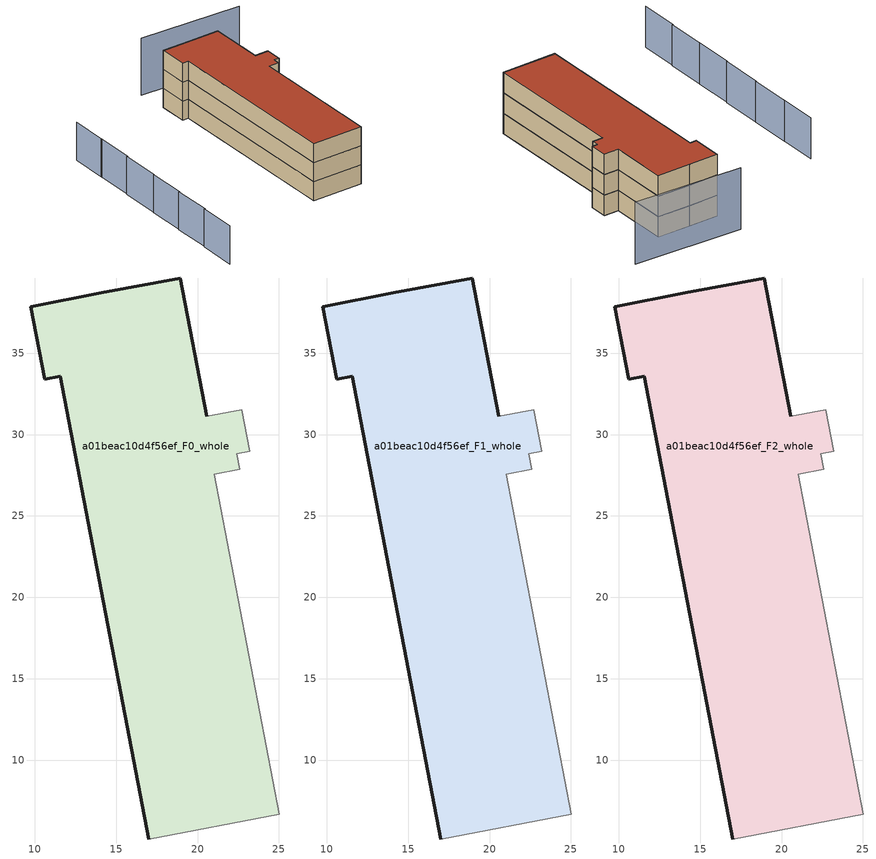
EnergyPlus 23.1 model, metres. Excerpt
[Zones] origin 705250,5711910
a01beac10d4f56ef_F0_whole
 floor ground (EU_floor_Construction): 25.02,6.68 21.02,27.56 22.59,27.86 22.4,28.83 23.2,28.98 22.71,31.53 20.56,31.12 18.93,39.61 14.09,38.69 9.76,37.86 10.61,33.4 11.56,33.57 17.01,5.16 z0
 wall outside (EU_wall_Construction): 17.01,5.16 11.56,33.57 10.61,33.4 9.76,37.86 14.09,38.69 18.93,39.61 20.56,31.12 z0:3
 wall adiabatic (EU_wall_Construction): 20.56,31.12 22.71,31.53 23.2,28.98 22.4,28.83 22.59,27.86 21.02,27.56 25.02,6.68 17.01,5.16 z0:3
a01beac10d4f56ef_F1_whole
 floor to a01beac10d4f56ef_F0_whole (EU_floor_Construction): 25.02,6.68 21.02,27.56 22.59,27.86 22.4,28.83 23.2,28.98 22.71,31.53 20.56,31.12 18.93,39.61 14.09,38.69 9.76,37.86 10.61,33.4 11.56,33.57 17.01,5.16 z3
 wall outside (EU_wall_Construction): 17.01,5.16 11.56,33.57 10.61,33.4 9.76,37.86 14.09,38.69 18.93,39.61 20.56,31.12 z3:6
 wall adiabatic (EU_wall_Construction): 20.56,31.12 22.71,31.53 23.2,28.98 22.4,28.83 22.59,27.86 21.02,27.56 25.02,6.68 17.01,5.16 z3:6
a01beac10d4f56ef_F2_whole
 floor to a01beac10d4f56ef_F1_whole (EU_floor_Construction): 25.02,6.68 21.02,27.56 22.59,27.86 22.4,28.83 23.2,28.98 22.71,31.53 20.56,31.12 18.93,39.61 14.09,38.69 9.76,37.86 10.61,33.4 11.56,33.57 17.01,5.16 z6
 wall outside (EU_wall_Construction): 17.01,5.16 11.56,33.57 10.61,33.4 9.76,37.86 14.09,38.69 18.93,39.61 20.56,31.12 z6:9
 wall adiabatic (EU_wall_Construction): 20.56,31.12 22.71,31.53 23.2,28.98 22.4,28.83 22.59,27.86 21.02,27.56 25.02,6.68 17.01,5.16 z6:9
 roof outside (EU_roof_Construction): 18.93,39.61 20.56,31.12 22.71,31.53 23.2,28.98 22.4,28.83 22.59,27.86 21.02,27.56 25.02,6.68 17.01,5.16 11.56,33.57 10.61,33.4 9.76,37.86 14.09,38.69 z9
shading: -2.15,0.03 -1.1,-5.84 / -3.19,5.9 -2.03,0.01 / -4.22,11.68 -3.12,5.82 / -5.32,17.93 -4.16,11.69 / -6.39,23.95 -5.2,17.95 / -7.39,29.57 -6.36,23.77 z0:6; 24.62,44.6 8.58,42.29 z0:9
[Building]
EU S2 Campaign: North Axis=0; Terrain=City; Solar Distribution=FullExterior
[Site:Location]
London: Latitude=51.5; Longitude=-0.5; Time Zone=0; Elevation=25
[SizingPeriod:WeatherFileDays]
AnnualSizingPeriod: Begin Month=1; Begin Day of Month=1; End Month=12; End Day of Month=31; Day of Week for Start Day=Monday; Use Weather File Daylight Saving Period=No; Use Weather File Rain and Snow Indicators=No
[MATERIAL]
EU_InternalMass_Material: Roughness=MediumRough; Thickness=0.1; Conductivity=1; Density=1800; Specific Heat=900; Thermal Absorptance=0.9; Solar Absorptance=0.7; Visible Absorptance=0.7
[MATERIAL:NOMASS] Roughness=MediumRough; Thermal Absorptance=0.9; Solar Absorptance=0.7; Visible Absorptance=0.7
Name | Thermal Resistance
EU_wall_NoMass | 0.635353
EU_roof_NoMass | 0.675062
EU_floor_NoMass | 1.96382
[CONSTRUCTION]
EU_wall_Construction: EU_wall_NoMass
EU_roof_Construction: EU_roof_NoMass
EU_floor_Construction: EU_floor_NoMass
EU_InternalMass_Construction: EU_InternalMass_Material
[ZONE] Type=1; Multiplier=1; Ceiling Height=autocalculate; Floor Area=autocalculate; Part of Total Floor Area=Yes
Name | Volume
a01beac10d4f56ef_F0_whole | 861.448
a01beac10d4f56ef_F1_whole; a01beac10d4f56ef_F2_whole | 861.45
[INTERNALMASS] Construction=EU_InternalMass_Construction; Surface Area=287.131
Name | Zone or ZoneList
a01beac10d4f56ef_F0_whole_EU_InternalMass | a01beac10d4f56ef_F0_whole
a01beac10d4f56ef_F1_whole_EU_InternalMass | a01beac10d4f56ef_F1_whole
a01beac10d4f56ef_F2_whole_EU_InternalMass | a01beac10d4f56ef_F2_whole
[OTHEREQUIPMENT] Fuel Type=Electricity; Design Level Calculation Method=Watts/Area; Power per Zone Floor Area=1; Fraction Latent=0; Fraction Radiant=0; Fraction Lost=0; Carbon Dioxide Generation Rate=0; EndUse Subcategory=EU_Step8_InternalGains
Name | Zone or ZoneList or Space or SpaceList | Schedule
EU_Step8_InternalGain_a01beac10d4f56ef_F0_whole_f000 | a01beac10d4f56ef_F0_whole | EU_Step8_GainSchedule_a01beac10d4f56ef_F0_whole_f000
EU_Step8_InternalGain_a01beac10d4f56ef_F1_whole_f000 | a01beac10d4f56ef_F1_whole | EU_Step8_GainSchedule_a01beac10d4f56ef_F1_whole_f000
EU_Step8_InternalGain_a01beac10d4f56ef_F2_whole_f000 | a01beac10d4f56ef_F2_whole | EU_Step8_GainSchedule_a01beac10d4f56ef_F2_whole_f000
[ZONEVENTILATION:DESIGNFLOWRATE] Schedule=EU_AlwaysOn; Design Flow Rate Calculation Method=AirChanges/Hour; Air Changes per Hour=0.555504; Ventilation Type=Natural; Fan Pressure Rise=0; Fan Total Efficiency=1; Constant Term Coefficient=1; Temperature Term Coefficient=0; Velocity Term Coefficient=0; Velocity Squared Term Coefficient=0; Minimum Indoor Temperature=-100; Maximum Indoor Temperature=100; Delta Temperature=-100; Minimum Outdoor Temperature=-100; Maximum Outdoor Temperature=100; Maximum Wind Speed=40
Name | Zone or ZoneList or Space or SpaceList
EU_ConstantAir_a01beac10d4f56ef_F0_whole | a01beac10d4f56ef_F0_whole
EU_ConstantAir_a01beac10d4f56ef_F1_whole | a01beac10d4f56ef_F1_whole
EU_ConstantAir_a01beac10d4f56ef_F2_whole | a01beac10d4f56ef_F2_whole
[HVACTEMPLATE:THERMOSTAT] Constant Heating Setpoint=20; Constant Cooling Setpoint=50
EU_HeatOnly_a01beac10d4f56ef_F0_whole; EU_HeatOnly_a01beac10d4f56ef_F1_whole; EU_HeatOnly_a01beac10d4f56ef_F2_whole
[HVACTEMPLATE:ZONE:IDEALLOADSAIRSYSTEM] System Availability Schedule=EU_AlwaysOn; Maximum Heating Supply Air Temperature=50; Minimum Cooling Supply Air Temperature=13; Maximum Heating Supply Air Humidity Ratio=0.0156; Minimum Cooling Supply Air Humidity Ratio=0.0077; Heating Limit=NoLimit; Cooling Limit=NoLimit; Heating Availability Schedule=EU_AlwaysOn; Cooling Availability Schedule=EU_CoolingOff; Dehumidification Control Type=ConstantSensibleHeatRatio; Cooling Sensible Heat Ratio=0.7; Dehumidification Setpoint=60; Humidification Control Type=None; Humidification Setpoint=30; Outdoor Air Method=None; Outdoor Air Flow Rate per Person=0.00944; Outdoor Air Flow Rate per Zone Floor Area=0; Outdoor Air Flow Rate per Zone=0; Demand Controlled Ventilation Type=None; Outdoor Air Economizer Type=NoEconomizer; Heat Recovery Type=None; Sensible Heat Recovery Effectiveness=0.7; Latent Heat Recovery Effectiveness=0.65
Name | Template Thermostat
a01beac10d4f56ef_F0_whole | EU_HeatOnly_a01beac10d4f56ef_F0_whole
a01beac10d4f56ef_F1_whole | EU_HeatOnly_a01beac10d4f56ef_F1_whole
a01beac10d4f56ef_F2_whole | EU_HeatOnly_a01beac10d4f56ef_F2_whole
[SIZING:ZONE] Zone Cooling Design Supply Air Temperature Input Method=SupplyAirTemperature; Zone Cooling Design Supply Air Temperature=13; Zone Heating Design Supply Air Temperature Input Method=SupplyAirTemperature; Zone Heating Design Supply Air Temperature=50; Zone Cooling Design Supply Air Humidity Ratio=0.008; Zone Heating Design Supply Air Humidity Ratio=0.008; Cooling Design Air Flow Method=DesignDay; Cooling Design Air Flow Rate=0; Cooling Minimum Air Flow per Zone Floor Area=0.000762; Cooling Minimum Air Flow=0; Cooling Minimum Air Flow Fraction=0.2; Heating Design Air Flow Method=DesignDay; Heating Design Air Flow Rate=0; Heating Maximum Air Flow per Zone Floor Area=0.002032; Heating Maximum Air Flow=0.141576; Heating Maximum Air Flow Fraction=0.3; Account for Dedicated Outdoor Air System=No; Dedicated Outdoor Air System Control Strategy=NeutralSupplyAir; Dedicated Outdoor Air Low Setpoint Temperature for Design=autosize; Dedicated Outdoor Air High Setpoint Temperature for Design=autosize; Zone Load Sizing Method=Sensible Load Only No Latent Load; Zone Latent Cooling Design Supply Air Humidity Ratio Input Method=HumidityRatioDifference; Zone Cooling Design Supply Air Humidity Ratio Difference=0.005; Zone Latent Heating Design Supply Air Humidity Ratio Input Method=HumidityRatioDifference; Zone Humidification Design Supply Air Humidity Ratio Difference=0.005
a01beac10d4f56ef_F0_whole; a01beac10d4f56ef_F1_whole; a01beac10d4f56ef_F2_whole
[SCHEDULE:CONSTANT]
Name | Hourly Value
EU_AlwaysOn | 1
EU_CoolingOff | 0
[SCHEDULE:FILE] Column Number=1; Rows to Skip at Top=0; Number of Hours of Data=8760; Column Separator=Comma; Interpolate to Timestep=No; Minutes per Item=60; Adjust Schedule for Daylight Savings=Yes
Name | File
EU_Step8_GainSchedule_a01beac10d4f56ef_F0_whole_f000 | ../../schedules/a01beac10d4f56ef/a01beac10d4f56ef_F0_whole_f000_gain.csv
EU_Step8_GainSchedule_a01beac10d4f56ef_F1_whole_f000 | ../../schedules/a01beac10d4f56ef/a01beac10d4f56ef_F1_whole_f000_gain.csv
EU_Step8_GainSchedule_a01beac10d4f56ef_F2_whole_f000 | ../../schedules/a01beac10d4f56ef/a01beac10d4f56ef_F2_whole_f000_gain.csv
